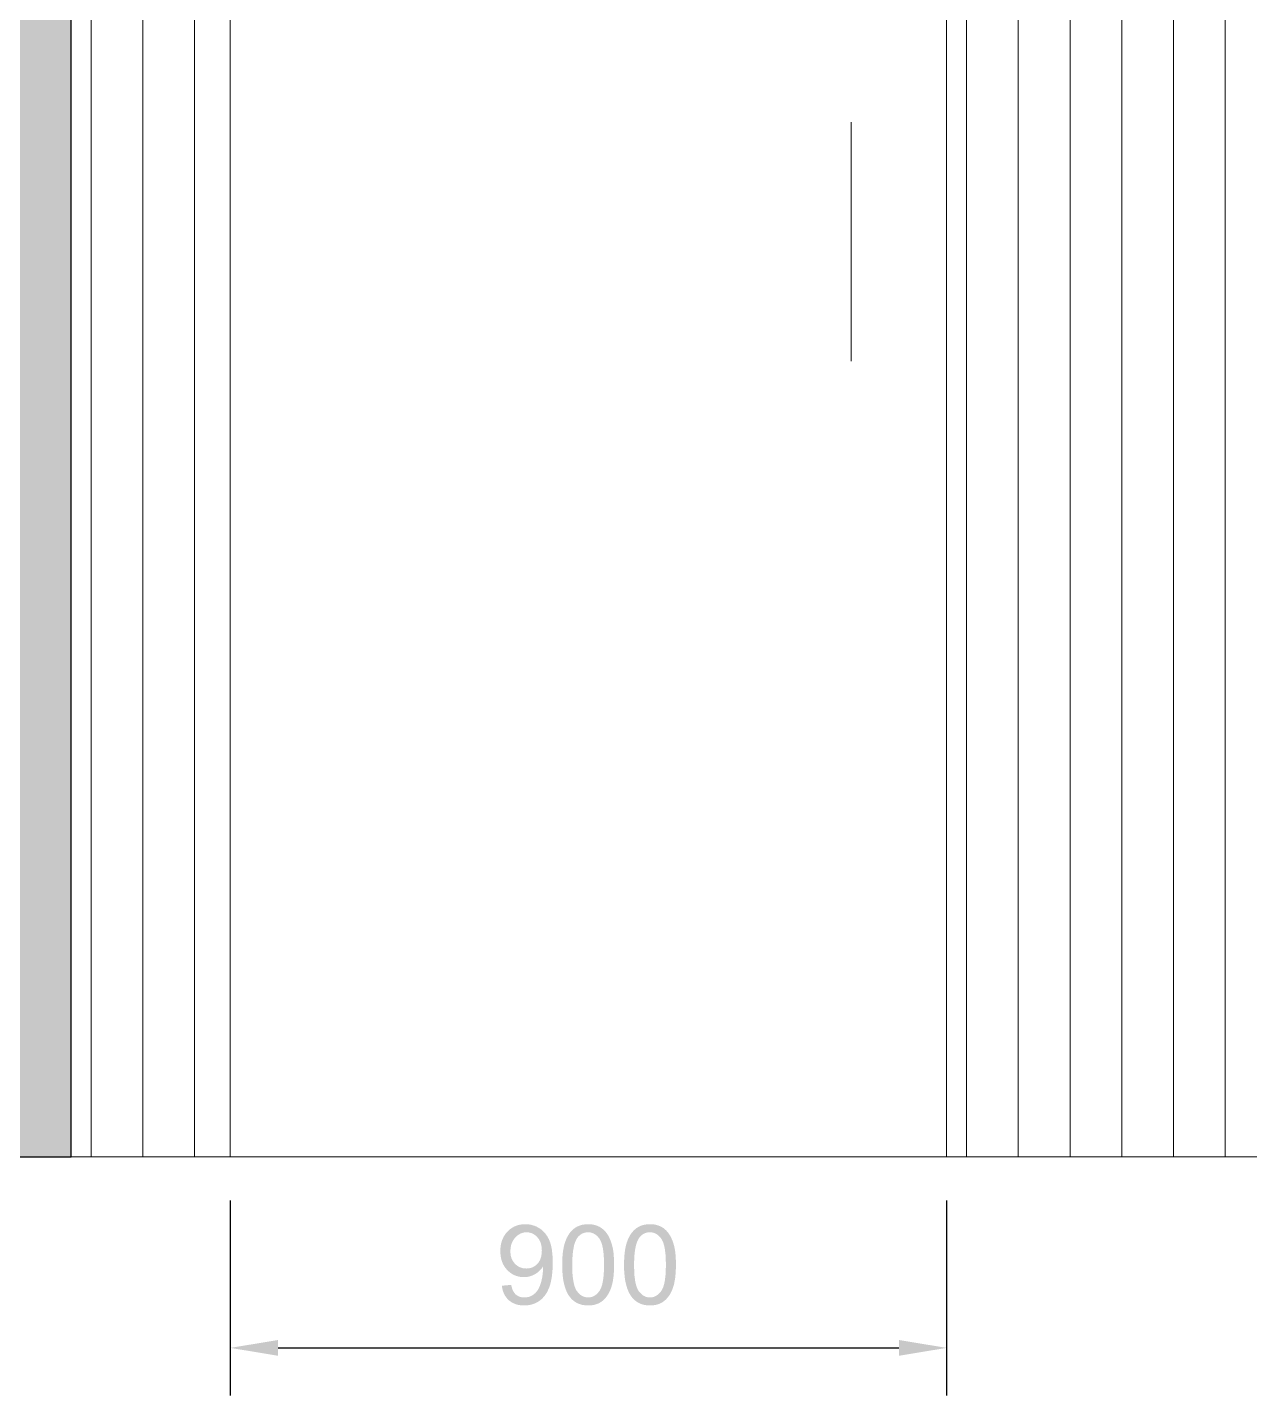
# Model space of a CAD drawing. Header units: millimetres. Extents: x -1336 to 24201, y -1370 to 16142.
# Drawn here: x 18745 to 20281, y -300 to 1419 of the extents above; entities that cross this region are included whole.
import ezdxf

# ---------------------------------------------------------------- set-up
doc = ezdxf.new("R2010")
doc.units = ezdxf.units.MM
for name, color, linetype, lineweight in [('A-DIMS-MM', 7, 'Continuous', 13), ('A-DOOR', 7, 'Continuous', 13), ('A-ELEVATION', 7, 'Continuous', 13), ('A-GLAZ', 7, 'Continuous', 13), ('A-WALL-NEW', 7, 'Continuous', 25)]:
    doc.layers.add(name, color=color, linetype=linetype, lineweight=lineweight)

msp = doc.modelspace()

# ---------------------------------------------------------------- hatches: boundary and pattern name
at = {"layer": 'A-DIMS-MM'}
h = msp.add_hatch(color=7, dxfattribs=at)
h.paths.add_polyline_path([(19341.1, -161.9), (19352.9, -160.8), (19353.1, -161.8), (19353.3, -162.8), (19353.6, -163.7), (19353.8, -164.7), (19354.1, -165.5), (19354.4, -166.4), (19354.7, -167.2), (19355.1, -168), (19355.5, -168.7), (19355.8, -169.4), (19356.3, -170.1), (19356.7, -170.7), (19357.1, -171.3), (19357.6, -171.8), (19358.1, -172.4), (19358.6, -172.9), (19359.7, -173.7), (19360.9, -174.5), (19362.1, -175.1), (19363.5, -175.7), (19364.8, -176.1), (19366.3, -176.4), (19367.9, -176.6), (19369.5, -176.6), (19370.9, -176.6), (19372.2, -176.4), (19373.5, -176.2), (19374.8, -176), (19376, -175.6), (19377.2, -175.2), (19378.3, -174.6), (19379.4, -174), (19380.4, -173.3), (19381.4, -172.6), (19382.4, -171.8), (19383.3, -171), (19384.1, -170.1), (19384.9, -169.2), (19385.7, -168.1), (19386.4, -167.1), (19387.1, -166), (19387.7, -164.7), (19388.3, -163.4), (19388.9, -162), (19389.5, -160.5), (19390, -158.9), (19390.5, -157.2), (19391, -155.4), (19391.4, -153.5), (19391.8, -151.7), (19392.1, -149.8), (19392.3, -148), (19392.5, -146.1), (19392.7, -144.2), (19392.8, -142.3), (19392.8, -140.4), (19392.8, -139.9), (19392.8, -139.4), (19392.8, -138.7), (19392.7, -137.9), (19391.8, -139.4), (19390.7, -140.7), (19389.6, -142), (19388.4, -143.2), (19387.1, -144.4), (19385.7, -145.5), (19384.2, -146.5), (19382.7, -147.4), (19381.1, -148.3), (19379.4, -149), (19377.7, -149.7), (19376, -150.2), (19374.3, -150.6), (19372.5, -150.9), (19370.7, -151), (19368.9, -151.1), (19367.3, -151.1), (19365.8, -151), (19364.3, -150.8), (19362.9, -150.5), (19361.5, -150.2), (19360.1, -149.8), (19358.7, -149.4), (19357.4, -148.8), (19356.1, -148.2), (19354.8, -147.6), (19353.6, -146.8), (19352.4, -146), (19351.2, -145.2), (19350.1, -144.2), (19348.9, -143.2), (19347.9, -142.1), (19346.8, -140.9), (19345.8, -139.8), (19344.9, -138.5), (19344.1, -137.2), (19343.3, -135.9), (19342.6, -134.5), (19342, -133.1), (19341.4, -131.7), (19340.9, -130.2), (19340.5, -128.6), (19340.1, -127), (19339.8, -125.4), (19339.6, -123.7), (19339.4, -122), (19339.3, -120.2), (19339.3, -118.4), (19339.3, -116.5), (19339.4, -114.6), (19339.6, -112.9), (19339.8, -111.1), (19340.1, -109.4), (19340.5, -107.8), (19341, -106.2), (19341.5, -104.6), (19342.1, -103.1), (19342.8, -101.7), (19343.5, -100.2), (19344.3, -98.9), (19345.2, -97.6), (19346.1, -96.3), (19347.1, -95.1), (19348.2, -93.9), (19349.4, -92.7), (19350.5, -91.7), (19351.7, -90.7), (19353, -89.8), (19354.3, -89), (19355.6, -88.2), (19356.9, -87.5), (19358.3, -86.9), (19359.8, -86.4), (19361.2, -85.9), (19362.7, -85.5), (19364.2, -85.2), (19365.8, -84.9), (19367.4, -84.7), (19369, -84.6), (19370.7, -84.6), (19371.9, -84.6), (19373.1, -84.7), (19374.3, -84.8), (19375.5, -84.9), (19376.6, -85.1), (19377.8, -85.3), (19378.9, -85.6), (19380, -85.9), (19381.1, -86.3), (19382.2, -86.6), (19383.3, -87.1), (19384.4, -87.5), (19385.5, -88.1), (19386.5, -88.6), (19387.5, -89.2), (19388.5, -89.8), (19389.5, -90.5), (19390.5, -91.2), (19391.4, -92), (19392.3, -92.7), (19393.2, -93.6), (19394.1, -94.4), (19394.9, -95.3), (19395.7, -96.2), (19396.4, -97.2), (19397.1, -98.2), (19397.8, -99.2), (19398.5, -100.2), (19399.1, -101.3), (19399.7, -102.5), (19400.3, -103.6), (19400.8, -104.8), (19401.3, -106.1), (19401.8, -107.4), (19402.2, -108.8), (19402.7, -110.2), (19403, -111.7), (19403.4, -113.3), (19403.7, -115), (19404, -116.7), (19404.2, -118.5), (19404.4, -120.4), (19404.6, -122.3), (19404.8, -124.3), (19404.9, -126.4), (19404.9, -128.5), (19405, -130.7), (19405, -133), (19405, -135.3), (19404.9, -137.6), (19404.9, -139.9), (19404.8, -142), (19404.6, -144.2), (19404.4, -146.2), (19404.2, -148.2), (19404, -150.2), (19403.7, -152), (19403.4, -153.9), (19403, -155.6), (19402.7, -157.3), (19402.3, -158.9), (19401.8, -160.5), (19401.4, -162), (19400.9, -163.5), (19400.3, -164.9), (19399.7, -166.2), (19399.1, -167.5), (19398.5, -168.8), (19397.9, -170), (19397.2, -171.2), (19396.4, -172.4), (19395.7, -173.5), (19394.9, -174.5), (19394.1, -175.6), (19393.2, -176.5), (19392.3, -177.5), (19391.4, -178.4), (19390.5, -179.2), (19389.5, -180), (19388.5, -180.8), (19387.4, -181.5), (19386.4, -182.2), (19385.3, -182.8), (19384.2, -183.4), (19383.1, -183.9), (19381.9, -184.4), (19380.7, -184.8), (19379.5, -185.2), (19378.3, -185.6), (19377.1, -185.9), (19375.8, -186.1), (19374.6, -186.3), (19373.2, -186.5), (19371.9, -186.6), (19370.6, -186.7), (19369.2, -186.7), (19367.8, -186.7), (19366.3, -186.6), (19365, -186.5), (19363.6, -186.3), (19362.3, -186.1), (19361, -185.8), (19359.8, -185.5), (19358.5, -185.1), (19357.4, -184.6), (19356.2, -184.2), (19355.1, -183.6), (19354, -183), (19353, -182.4), (19352, -181.7), (19351, -181), (19350, -180.2), (19349.1, -179.4), (19348.3, -178.5), (19347.5, -177.6), (19346.7, -176.6), (19346, -175.6), (19345.3, -174.6), (19344.7, -173.5), (19344.1, -172.4), (19343.5, -171.2), (19343.1, -170), (19342.6, -168.7), (19342.2, -167.4), (19341.9, -166.1), (19341.6, -164.7), (19341.3, -163.3), (19341.1, -161.9)])
h.paths.add_polyline_path([(19391.4, -117.7), (19391.3, -116.4), (19391.3, -115.2), (19391.2, -113.9), (19391, -112.7), (19390.8, -111.6), (19390.6, -110.4), (19390.3, -109.3), (19390, -108.3), (19389.6, -107.2), (19389.2, -106.2), (19388.7, -105.3), (19388.2, -104.3), (19387.7, -103.4), (19387.1, -102.6), (19386.4, -101.8), (19385.7, -101), (19385, -100.2), (19384.3, -99.5), (19383.6, -98.9), (19382.8, -98.2), (19382, -97.7), (19381.2, -97.2), (19380.4, -96.7), (19379.5, -96.3), (19378.7, -95.9), (19377.8, -95.6), (19376.9, -95.4), (19376, -95.1), (19375.1, -95), (19374.1, -94.9), (19373.2, -94.8), (19372.2, -94.8), (19371.2, -94.8), (19370.2, -94.9), (19369.2, -95), (19368.2, -95.2), (19367.3, -95.4), (19366.4, -95.7), (19365.4, -96), (19364.5, -96.4), (19363.7, -96.9), (19362.8, -97.4), (19361.9, -97.9), (19361.1, -98.5), (19360.3, -99.2), (19359.5, -99.9), (19358.7, -100.6), (19357.9, -101.4), (19357.2, -102.3), (19356.5, -103.2), (19355.9, -104.1), (19355.3, -105), (19354.7, -106), (19354.2, -107), (19353.8, -108), (19353.4, -109.1), (19353, -110.2), (19352.7, -111.3), (19352.5, -112.5), (19352.3, -113.7), (19352.1, -114.9), (19352, -116.2), (19351.9, -117.5), (19351.9, -118.8), (19351.9, -119.9), (19352, -121.1), (19352.1, -122.2), (19352.2, -123.3), (19352.4, -124.4), (19352.7, -125.4), (19353, -126.4), (19353.3, -127.4), (19353.7, -128.4), (19354.1, -129.3), (19354.6, -130.2), (19355.1, -131.1), (19355.7, -131.9), (19356.3, -132.7), (19356.9, -133.5), (19357.6, -134.3), (19358.4, -135), (19359.1, -135.7), (19359.9, -136.3), (19360.7, -136.9), (19361.5, -137.4), (19362.3, -137.9), (19363.2, -138.4), (19364.1, -138.8), (19365, -139.1), (19365.9, -139.4), (19366.8, -139.7), (19367.8, -139.9), (19368.8, -140), (19369.8, -140.2), (19370.8, -140.2), (19371.9, -140.3), (19372.9, -140.2), (19373.9, -140.2), (19375, -140), (19375.9, -139.9), (19376.9, -139.7), (19377.8, -139.4), (19378.7, -139.1), (19379.6, -138.8), (19380.5, -138.4), (19381.3, -137.9), (19382.2, -137.4), (19382.9, -136.9), (19383.7, -136.3), (19384.5, -135.7), (19385.2, -135), (19385.9, -134.3), (19386.5, -133.5), (19387.2, -132.7), (19387.7, -131.9), (19388.3, -131), (19388.8, -130.1), (19389.2, -129.2), (19389.6, -128.2), (19390, -127.2), (19390.3, -126.1), (19390.6, -125), (19390.8, -123.9), (19391, -122.7), (19391.2, -121.5), (19391.3, -120.3), (19391.3, -119), (19391.4, -117.7)])
h.paths.add_polyline_path([(19417, -135.7), (19417, -133.5), (19417, -131.4), (19417.1, -129.3), (19417.2, -127.2), (19417.3, -125.3), (19417.5, -123.4), (19417.6, -121.5), (19417.9, -119.7), (19418.1, -117.9), (19418.4, -116.2), (19418.7, -114.6), (19419, -113), (19419.4, -111.4), (19419.7, -109.9), (19420.2, -108.5), (19420.6, -107.1), (19421.1, -105.8), (19421.6, -104.5), (19422.1, -103.3), (19422.6, -102), (19423.2, -100.9), (19423.8, -99.7), (19424.5, -98.6), (19425.1, -97.6), (19425.8, -96.5), (19426.5, -95.6), (19427.3, -94.6), (19428.1, -93.7), (19428.9, -92.8), (19429.7, -92), (19430.6, -91.2), (19431.4, -90.5), (19432.4, -89.7), (19433.3, -89.1), (19434.3, -88.5), (19435.3, -87.9), (19436.3, -87.4), (19437.4, -86.9), (19438.5, -86.4), (19439.6, -86.1), (19440.7, -85.7), (19441.9, -85.4), (19443.1, -85.2), (19444.3, -85), (19445.6, -84.8), (19446.9, -84.7), (19448.2, -84.6), (19449.6, -84.6), (19451.5, -84.6), (19453.5, -84.8), (19455.3, -85), (19457.1, -85.4), (19458.8, -85.9), (19460.5, -86.4), (19462.1, -87.1), (19463.7, -87.8), (19465.2, -88.7), (19466.6, -89.6), (19467.9, -90.7), (19469.2, -91.8), (19470.4, -93), (19471.6, -94.3), (19472.7, -95.7), (19473.7, -97.2), (19474.7, -98.7), (19475.6, -100.4), (19476.4, -102.1), (19477.2, -103.9), (19478, -105.8), (19478.7, -107.8), (19479.3, -109.9), (19479.9, -112), (19480.2, -113.2), (19480.4, -114.3), (19480.7, -115.5), (19480.9, -116.8), (19481.1, -118.1), (19481.3, -119.5), (19481.5, -120.9), (19481.6, -122.3), (19481.7, -123.8), (19481.8, -125.4), (19481.9, -127), (19482, -128.6), (19482.1, -130.3), (19482.1, -132.1), (19482.2, -133.8), (19482.2, -135.7), (19482.1, -137.9), (19482.1, -140), (19482, -142), (19481.9, -144.1), (19481.8, -146), (19481.7, -147.9), (19481.5, -149.8), (19481.3, -151.6), (19481, -153.3), (19480.8, -155), (19480.5, -156.7), (19480.1, -158.3), (19479.8, -159.8), (19479.4, -161.3), (19479, -162.7), (19478.5, -164.1), (19478.1, -165.4), (19477.6, -166.7), (19477.1, -168), (19476.5, -169.2), (19475.9, -170.4), (19475.3, -171.5), (19474.7, -172.6), (19474, -173.7), (19473.3, -174.7), (19472.6, -175.7), (19471.9, -176.6), (19471.1, -177.5), (19470.3, -178.4), (19469.5, -179.3), (19468.6, -180), (19467.7, -180.8), (19466.8, -181.5), (19465.9, -182.2), (19464.9, -182.8), (19463.9, -183.4), (19462.9, -183.9), (19461.8, -184.4), (19460.7, -184.8), (19459.6, -185.2), (19458.4, -185.6), (19457.3, -185.9), (19456.1, -186.1), (19454.8, -186.3), (19453.5, -186.5), (19452.2, -186.6), (19450.9, -186.7), (19449.6, -186.7), (19447.8, -186.7), (19446, -186.5), (19444.4, -186.3), (19442.7, -186.1), (19441.1, -185.7), (19439.6, -185.2), (19438.1, -184.7), (19436.6, -184.1), (19435.3, -183.4), (19433.9, -182.7), (19432.6, -181.8), (19431.4, -180.9), (19430.2, -179.9), (19429, -178.8), (19427.9, -177.6), (19426.8, -176.3), (19425.6, -174.7), (19424.5, -173), (19423.5, -171.1), (19422.5, -169.1), (19421.6, -167), (19420.8, -164.8), (19420.1, -162.4), (19419.4, -159.9), (19418.8, -157.3), (19418.3, -154.6), (19417.9, -151.8), (19417.6, -148.8), (19417.3, -145.7), (19417.1, -142.5), (19417, -139.1), (19417, -135.7)])
h.paths.add_polyline_path([(19429.6, -135.7), (19429.6, -138.7), (19429.7, -141.6), (19429.8, -144.3), (19429.9, -147), (19430.1, -149.5), (19430.4, -151.8), (19430.7, -154.1), (19431, -156.2), (19431.4, -158.2), (19431.8, -160), (19432.3, -161.8), (19432.8, -163.4), (19433.4, -164.8), (19434, -166.2), (19434.6, -167.4), (19435.3, -168.5), (19436.1, -169.4), (19436.8, -170.4), (19437.6, -171.2), (19438.4, -172), (19439.2, -172.8), (19440, -173.4), (19440.9, -174), (19441.8, -174.6), (19442.7, -175), (19443.6, -175.5), (19444.5, -175.8), (19445.5, -176.1), (19446.5, -176.3), (19447.5, -176.5), (19448.5, -176.6), (19449.6, -176.6), (19450.6, -176.6), (19451.6, -176.5), (19452.6, -176.3), (19453.6, -176.1), (19454.6, -175.8), (19455.5, -175.5), (19456.4, -175), (19457.3, -174.6), (19458.2, -174), (19459.1, -173.4), (19459.9, -172.7), (19460.7, -172), (19461.5, -171.2), (19462.3, -170.3), (19463, -169.4), (19463.8, -168.4), (19464.5, -167.3), (19465.1, -166.1), (19465.7, -164.8), (19466.3, -163.3), (19466.8, -161.7), (19467.3, -160), (19467.7, -158.1), (19468.1, -156.1), (19468.4, -154), (19468.7, -151.8), (19469, -149.4), (19469.2, -146.9), (19469.3, -144.3), (19469.5, -141.6), (19469.5, -138.7), (19469.5, -135.7), (19469.5, -132.7), (19469.5, -129.8), (19469.3, -127), (19469.2, -124.4), (19469, -121.9), (19468.7, -119.5), (19468.4, -117.2), (19468.1, -115.1), (19467.7, -113.1), (19467.3, -111.3), (19466.8, -109.6), (19466.3, -108), (19465.7, -106.5), (19465.1, -105.2), (19464.5, -104), (19463.8, -102.9), (19463, -101.9), (19462.3, -101), (19461.5, -100.1), (19460.7, -99.3), (19459.9, -98.6), (19459.1, -97.9), (19458.2, -97.3), (19457.3, -96.8), (19456.4, -96.3), (19455.5, -95.9), (19454.5, -95.5), (19453.5, -95.3), (19452.5, -95), (19451.5, -94.9), (19450.5, -94.8), (19449.4, -94.8), (19448.4, -94.8), (19447.4, -94.9), (19446.4, -95), (19445.4, -95.2), (19444.5, -95.5), (19443.6, -95.8), (19442.7, -96.1), (19441.8, -96.5), (19441, -97), (19440.2, -97.6), (19439.4, -98.1), (19438.7, -98.8), (19437.9, -99.5), (19437.2, -100.2), (19436.6, -101), (19435.9, -101.9), (19435.1, -103.1), (19434.4, -104.4), (19433.8, -105.9), (19433.1, -107.5), (19432.6, -109.1), (19432, -110.9), (19431.6, -112.9), (19431.2, -114.9), (19430.8, -117.1), (19430.5, -119.4), (19430.2, -121.8), (19430, -124.3), (19429.8, -127), (19429.7, -129.8), (19429.6, -132.7), (19429.6, -135.7)])
h.paths.add_polyline_path([(19494.6, -135.7), (19494.7, -133.5), (19494.7, -131.4), (19494.8, -129.3), (19494.9, -127.2), (19495, -125.3), (19495.2, -123.4), (19495.3, -121.5), (19495.6, -119.7), (19495.8, -117.9), (19496.1, -116.2), (19496.4, -114.6), (19496.7, -113), (19497.1, -111.4), (19497.4, -109.9), (19497.9, -108.5), (19498.3, -107.1), (19498.8, -105.8), (19499.3, -104.5), (19499.8, -103.3), (19500.3, -102), (19500.9, -100.9), (19501.5, -99.7), (19502.2, -98.6), (19502.8, -97.6), (19503.5, -96.5), (19504.2, -95.6), (19505, -94.6), (19505.8, -93.7), (19506.6, -92.8), (19507.4, -92), (19508.3, -91.2), (19509.1, -90.5), (19510.1, -89.7), (19511, -89.1), (19512, -88.5), (19513, -87.9), (19514, -87.4), (19515.1, -86.9), (19516.1, -86.4), (19517.3, -86.1), (19518.4, -85.7), (19519.6, -85.4), (19520.8, -85.2), (19522, -85), (19523.3, -84.8), (19524.6, -84.7), (19525.9, -84.6), (19527.3, -84.6), (19529.2, -84.6), (19531.2, -84.8), (19533, -85), (19534.8, -85.4), (19536.5, -85.9), (19538.2, -86.4), (19539.8, -87.1), (19541.4, -87.8), (19542.9, -88.7), (19544.3, -89.6), (19545.6, -90.7), (19546.9, -91.8), (19548.1, -93), (19549.3, -94.3), (19550.4, -95.7), (19551.4, -97.2), (19552.4, -98.7), (19553.3, -100.4), (19554.1, -102.1), (19554.9, -103.9), (19555.7, -105.8), (19556.4, -107.8), (19557, -109.9), (19557.6, -112), (19557.9, -113.2), (19558.1, -114.3), (19558.4, -115.5), (19558.6, -116.8), (19558.8, -118.1), (19559, -119.5), (19559.1, -120.9), (19559.3, -122.3), (19559.4, -123.8), (19559.5, -125.4), (19559.6, -127), (19559.7, -128.6), (19559.8, -130.3), (19559.8, -132.1), (19559.8, -133.8), (19559.9, -135.7), (19559.8, -137.9), (19559.8, -140), (19559.7, -142), (19559.6, -144.1), (19559.5, -146), (19559.3, -147.9), (19559.2, -149.8), (19559, -151.6), (19558.7, -153.3), (19558.4, -155), (19558.1, -156.7), (19557.8, -158.3), (19557.5, -159.8), (19557.1, -161.3), (19556.7, -162.7), (19556.2, -164.1), (19555.8, -165.4), (19555.3, -166.7), (19554.8, -168), (19554.2, -169.2), (19553.6, -170.4), (19553, -171.5), (19552.4, -172.6), (19551.7, -173.7), (19551, -174.7), (19550.3, -175.7), (19549.6, -176.6), (19548.8, -177.5), (19548, -178.4), (19547.2, -179.3), (19546.3, -180), (19545.4, -180.8), (19544.5, -181.5), (19543.6, -182.2), (19542.6, -182.8), (19541.6, -183.4), (19540.6, -183.9), (19539.5, -184.4), (19538.4, -184.8), (19537.3, -185.2), (19536.1, -185.6), (19535, -185.9), (19533.7, -186.1), (19532.5, -186.3), (19531.2, -186.5), (19529.9, -186.6), (19528.6, -186.7), (19527.3, -186.7), (19525.5, -186.7), (19523.7, -186.5), (19522, -186.3), (19520.4, -186.1), (19518.8, -185.7), (19517.3, -185.2), (19515.8, -184.7), (19514.3, -184.1), (19512.9, -183.4), (19511.6, -182.7), (19510.3, -181.8), (19509.1, -180.9), (19507.8, -179.9), (19506.7, -178.8), (19505.6, -177.6), (19504.5, -176.3), (19503.3, -174.7), (19502.2, -173), (19501.2, -171.1), (19500.2, -169.1), (19499.3, -167), (19498.5, -164.8), (19497.8, -162.4), (19497.1, -159.9), (19496.5, -157.3), (19496, -154.6), (19495.6, -151.8), (19495.3, -148.8), (19495, -145.7), (19494.8, -142.5), (19494.7, -139.1), (19494.6, -135.7)])
h.paths.add_polyline_path([(19507.3, -135.7), (19507.3, -138.7), (19507.4, -141.6), (19507.5, -144.3), (19507.6, -147), (19507.8, -149.5), (19508.1, -151.8), (19508.4, -154.1), (19508.7, -156.2), (19509.1, -158.2), (19509.5, -160), (19510, -161.8), (19510.5, -163.4), (19511.1, -164.8), (19511.7, -166.2), (19512.3, -167.4), (19513, -168.5), (19513.8, -169.4), (19514.5, -170.4), (19515.3, -171.2), (19516.1, -172), (19516.9, -172.8), (19517.7, -173.4), (19518.6, -174), (19519.5, -174.6), (19520.4, -175), (19521.3, -175.5), (19522.2, -175.8), (19523.2, -176.1), (19524.2, -176.3), (19525.2, -176.5), (19526.2, -176.6), (19527.3, -176.6), (19528.3, -176.6), (19529.3, -176.5), (19530.3, -176.3), (19531.3, -176.1), (19532.3, -175.8), (19533.2, -175.5), (19534.1, -175), (19535, -174.6), (19535.9, -174), (19536.8, -173.4), (19537.6, -172.7), (19538.4, -172), (19539.2, -171.2), (19540, -170.3), (19540.7, -169.4), (19541.5, -168.4), (19542.2, -167.3), (19542.8, -166.1), (19543.4, -164.8), (19544, -163.3), (19544.5, -161.7), (19545, -160), (19545.4, -158.1), (19545.8, -156.1), (19546.1, -154), (19546.4, -151.8), (19546.7, -149.4), (19546.9, -146.9), (19547, -144.3), (19547.1, -141.6), (19547.2, -138.7), (19547.2, -135.7), (19547.2, -132.7), (19547.1, -129.8), (19547, -127), (19546.9, -124.4), (19546.7, -121.9), (19546.4, -119.5), (19546.1, -117.2), (19545.8, -115.1), (19545.4, -113.1), (19545, -111.3), (19544.5, -109.6), (19544, -108), (19543.4, -106.5), (19542.8, -105.2), (19542.2, -104), (19541.5, -102.9), (19540.7, -101.9), (19540, -101), (19539.2, -100.1), (19538.4, -99.3), (19537.6, -98.6), (19536.8, -97.9), (19535.9, -97.3), (19535, -96.8), (19534.1, -96.3), (19533.2, -95.9), (19532.2, -95.5), (19531.2, -95.3), (19530.2, -95), (19529.2, -94.9), (19528.2, -94.8), (19527.1, -94.8), (19526.1, -94.8), (19525.1, -94.9), (19524.1, -95), (19523.1, -95.2), (19522.2, -95.5), (19521.3, -95.8), (19520.4, -96.1), (19519.5, -96.5), (19518.7, -97), (19517.9, -97.6), (19517.1, -98.1), (19516.3, -98.8), (19515.6, -99.5), (19514.9, -100.2), (19514.3, -101), (19513.6, -101.9), (19512.8, -103.1), (19512.1, -104.4), (19511.5, -105.9), (19510.8, -107.5), (19510.3, -109.1), (19509.7, -110.9), (19509.3, -112.9), (19508.9, -114.9), (19508.5, -117.1), (19508.2, -119.4), (19507.9, -121.8), (19507.7, -124.3), (19507.5, -127), (19507.4, -129.8), (19507.3, -132.7), (19507.3, -135.7)])
at = {"layer": 'A-WALL-NEW'}
h = msp.add_hatch(color=9, dxfattribs=at)
h.dxf.hatch_style = 1
h.paths.add_polyline_path([(15000, 0), (18800, 0), (18800, 2400), (15000, 2400)])

# ---------------------------------------------------------------- linework, layer by layer
at = {"color": 7}
for p, q in [((19000, -55), (19000, -300)), ((19900, -55), (19900, -300)), ((19060, -240), (19840, -240))]:
    msp.add_line(p, q, dxfattribs=at)
at = {"color": 0, "linetype": 'ByBlock'}
for points in [[(19060, -249.9), (19000, -240), (19060, -230.1)], [(19840, -230.1), (19900, -240), (19840, -249.9)]]:
    msp.add_solid(points, dxfattribs=at)
at = {"layer": 'A-DOOR'}
msp.add_line((19780, 1000), (19780, 1300), dxfattribs=at)
msp.add_lwpolyline([(19000, 0), (19900, 0), (19900, 2400), (19000, 2400)], close=True, dxfattribs=at)
at = {"layer": 'A-ELEVATION'}
msp.add_lwpolyline([(15000, 0), (21450, 0), (21450, 2800), (15000, 2800)], close=True, dxfattribs=at)
at = {"layer": 'A-GLAZ'}
for p, q in [((18825, 0), (18825, 2400)), ((18890, 0), (18890, 2400)), ((18955, 0), (18955, 2400)), ((19925, 0), (19925, 2400)), ((19990, 0), (19990, 2400)), ((20055, 0), (20055, 2400)), ((20120, 0), (20120, 2400)), ((20185, 0), (20185, 2400)), ((20250, 0), (20250, 2400))]:
    msp.add_line(p, q, dxfattribs=at)
for points in [[(18800, 0), (19000, 0), (19000, 2400), (18800, 2400)], [(19900, 0), (21450, 0), (21450, 2400), (19900, 2400)]]:
    msp.add_lwpolyline(points, close=True, dxfattribs=at)
at = {"layer": 'A-WALL-NEW'}
msp.add_lwpolyline([(15000, 0), (18800, 0), (18800, 2400), (15000, 2400)], close=True, dxfattribs=at)
at = {"layer": 'Defpoints'}
for p in [(19000, 0), (19900, 0), (19000, -240)]:
    msp.add_point(p, dxfattribs=at)

doc.saveas('drawing.dxf')
